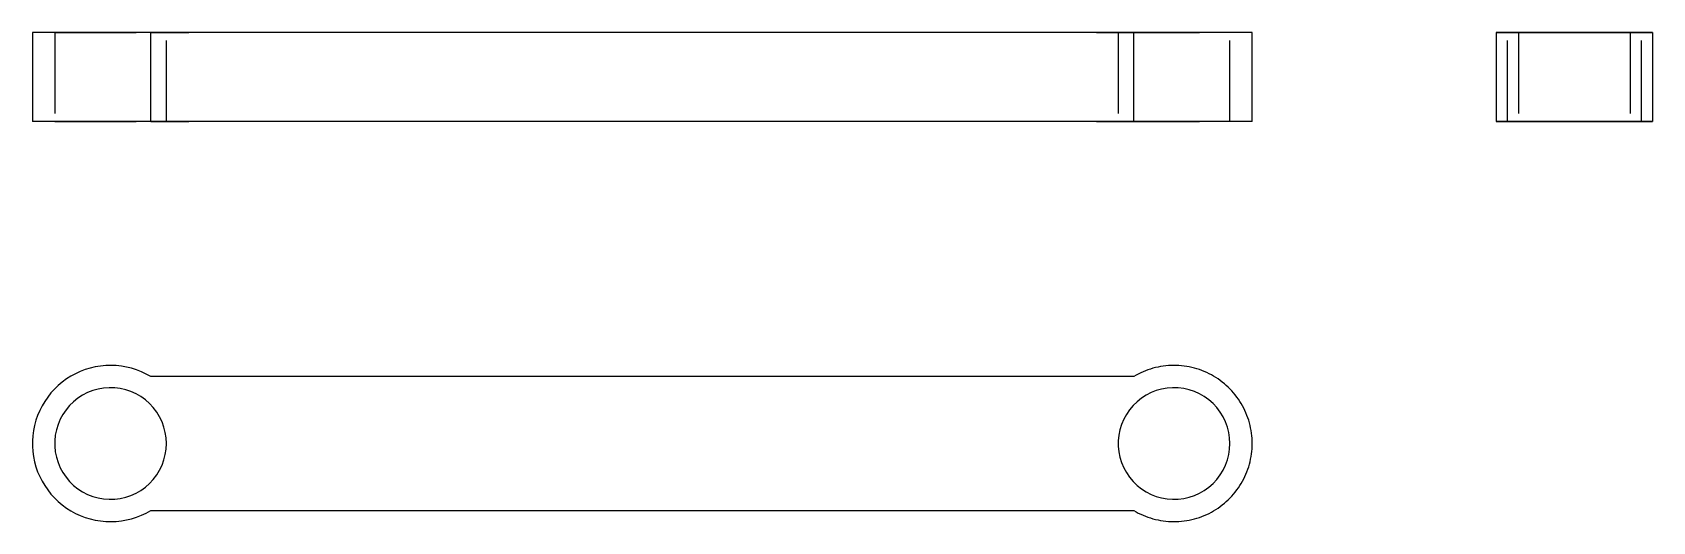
# Model space of a CAD drawing. Extents: x 0 to 1.99, y 0 to 0.6.
import ezdxf

# ---------------------------------------------------------------- set-up
doc = ezdxf.new("R2010")
doc.units = 0
doc.linetypes.add('HIDDEN', pattern=[0.075, 0.050025, -0.024975])
for name, color, linetype in [('FRONT', 7, 'CONTINUOUS'), ('FRONT_HID', 7, 'HIDDEN'), ('LEFT', 7, 'CONTINUOUS'), ('LEFT_HID', 7, 'HIDDEN'), ('TOP', 7, 'CONTINUOUS')]:
    doc.layers.add(name, color=color, linetype=linetype)

msp = doc.modelspace()

# ---------------------------------------------------------------- linework, layer by layer
at = {"layer": 'FRONT'}
for p, q in [((0.145666, 0.602165), (0, 0.602165)), ((0, 0.602165), (0, 0.492286)), ((1.354334, 0.602165), (0.145666, 0.602165)), ((0.145666, 0.492286), (0.145666, 0.602165)), ((1.354334, 0.492286), (1.354334, 0.602165)), ((1.5, 0.602165), (1.354334, 0.602165)), ((1.5, 0.492286), (1.5, 0.602165)), ((0.145666, 0.492286), (0, 0.492286)), ((1.354334, 0.492286), (0.145666, 0.492286)), ((1.5, 0.492286), (1.354334, 0.492286))]:
    msp.add_line(p, q, dxfattribs=at)
at = {"layer": 'FRONT_HID', "linetype": 'HIDDEN'}
for p, q in [((0.164818, 0.602165), (0.02747, 0.602165)), ((0.02747, 0.602165), (0.164818, 0.602165)), ((0.02747, 0.602165), (0.02747, 0.492286)), ((0.145666, 0.602165), (0.192288, 0.602165)), ((0.192288, 0.602165), (0.145666, 0.602165)), ((0.164818, 0.492286), (0.164818, 0.602165)), ((1.309932, 0.602165), (1.308452, 0.602165)), ((1.308452, 0.602165), (1.309932, 0.602165)), ((1.311412, 0.602165), (1.309932, 0.602165)), ((1.309932, 0.602165), (1.311412, 0.602165)), ((1.312892, 0.602165), (1.311412, 0.602165)), ((1.311412, 0.602165), (1.312892, 0.602165)), ((1.314372, 0.602165), (1.312892, 0.602165)), ((1.312892, 0.602165), (1.314372, 0.602165)), ((1.315852, 0.602165), (1.314372, 0.602165)), ((1.314372, 0.602165), (1.315852, 0.602165)), ((1.317333, 0.602165), (1.315852, 0.602165)), ((1.315852, 0.602165), (1.317333, 0.602165)), ((1.318813, 0.602165), (1.317333, 0.602165)), ((1.317333, 0.602165), (1.318813, 0.602165)), ((1.320293, 0.602165), (1.318813, 0.602165)), ((1.318813, 0.602165), (1.320293, 0.602165)), ((1.321773, 0.602165), (1.320293, 0.602165)), ((1.320293, 0.602165), (1.321773, 0.602165)), ((1.323253, 0.602165), (1.321773, 0.602165)), ((1.321773, 0.602165), (1.323253, 0.602165)), ((1.324733, 0.602165), (1.323253, 0.602165)), ((1.323253, 0.602165), (1.324733, 0.602165)), ((1.326213, 0.602165), (1.324733, 0.602165)), ((1.324733, 0.602165), (1.326213, 0.602165)), ((1.327693, 0.602165), (1.326213, 0.602165)), ((1.326213, 0.602165), (1.327693, 0.602165)), ((1.329173, 0.602165), (1.327693, 0.602165)), ((1.327693, 0.602165), (1.329173, 0.602165)), ((1.330653, 0.602165), (1.329173, 0.602165)), ((1.329173, 0.602165), (1.330653, 0.602165)), ((1.332133, 0.602165), (1.330653, 0.602165)), ((1.330653, 0.602165), (1.332133, 0.602165)), ((1.333613, 0.602165), (1.332133, 0.602165)), ((1.332133, 0.602165), (1.333613, 0.602165)), ((1.335093, 0.602165), (1.333613, 0.602165)), ((1.333613, 0.602165), (1.335093, 0.602165)), ((1.336573, 0.602165), (1.335093, 0.602165)), ((1.335093, 0.602165), (1.336573, 0.602165)), ((1.47253, 0.602165), (1.335182, 0.602165)), ((1.335182, 0.602165), (1.47253, 0.602165)), ((1.335182, 0.602165), (1.335182, 0.492286)), ((1.338054, 0.602165), (1.336573, 0.602165)), ((1.336573, 0.602165), (1.338054, 0.602165)), ((1.339534, 0.602165), (1.338054, 0.602165)), ((1.338054, 0.602165), (1.339534, 0.602165)), ((1.341014, 0.602165), (1.339534, 0.602165)), ((1.339534, 0.602165), (1.341014, 0.602165)), ((1.342494, 0.602165), (1.341014, 0.602165)), ((1.341014, 0.602165), (1.342494, 0.602165)), ((1.343974, 0.602165), (1.342494, 0.602165)), ((1.342494, 0.602165), (1.343974, 0.602165)), ((1.345454, 0.602165), (1.343974, 0.602165)), ((1.343974, 0.602165), (1.345454, 0.602165)), ((1.346934, 0.602165), (1.345454, 0.602165)), ((1.345454, 0.602165), (1.346934, 0.602165)), ((1.348414, 0.602165), (1.346934, 0.602165)), ((1.346934, 0.602165), (1.348414, 0.602165)), ((1.349894, 0.602165), (1.348414, 0.602165)), ((1.348414, 0.602165), (1.349894, 0.602165)), ((1.351374, 0.602165), (1.349894, 0.602165)), ((1.349894, 0.602165), (1.351374, 0.602165)), ((1.352854, 0.602165), (1.351374, 0.602165)), ((1.351374, 0.602165), (1.352854, 0.602165)), ((1.354334, 0.602165), (1.352854, 0.602165)), ((1.352854, 0.602165), (1.354334, 0.602165)), ((1.47253, 0.492286), (1.47253, 0.602165)), ((0.164818, 0.492286), (0.02747, 0.492286)), ((0.02747, 0.492286), (0.164818, 0.492286)), ((0.145666, 0.492286), (0.192288, 0.492286)), ((0.192288, 0.492286), (0.145666, 0.492286)), ((1.309932, 0.492286), (1.308452, 0.492286)), ((1.308452, 0.492286), (1.309932, 0.492286)), ((1.311412, 0.492286), (1.309932, 0.492286)), ((1.309932, 0.492286), (1.311412, 0.492286)), ((1.312892, 0.492286), (1.311412, 0.492286)), ((1.311412, 0.492286), (1.312892, 0.492286)), ((1.314372, 0.492286), (1.312892, 0.492286)), ((1.312892, 0.492286), (1.314372, 0.492286)), ((1.315852, 0.492286), (1.314372, 0.492286)), ((1.314372, 0.492286), (1.315852, 0.492286)), ((1.317333, 0.492286), (1.315852, 0.492286)), ((1.315852, 0.492286), (1.317333, 0.492286)), ((1.318813, 0.492286), (1.317333, 0.492286)), ((1.317333, 0.492286), (1.318813, 0.492286)), ((1.320293, 0.492286), (1.318813, 0.492286)), ((1.318813, 0.492286), (1.320293, 0.492286)), ((1.321773, 0.492286), (1.320293, 0.492286)), ((1.320293, 0.492286), (1.321773, 0.492286)), ((1.323253, 0.492286), (1.321773, 0.492286)), ((1.321773, 0.492286), (1.323253, 0.492286)), ((1.324733, 0.492286), (1.323253, 0.492286)), ((1.323253, 0.492286), (1.324733, 0.492286)), ((1.326213, 0.492286), (1.324733, 0.492286)), ((1.324733, 0.492286), (1.326213, 0.492286)), ((1.327693, 0.492286), (1.326213, 0.492286)), ((1.326213, 0.492286), (1.327693, 0.492286)), ((1.329173, 0.492286), (1.327693, 0.492286)), ((1.327693, 0.492286), (1.329173, 0.492286)), ((1.330653, 0.492286), (1.329173, 0.492286)), ((1.329173, 0.492286), (1.330653, 0.492286)), ((1.332133, 0.492286), (1.330653, 0.492286)), ((1.330653, 0.492286), (1.332133, 0.492286)), ((1.333613, 0.492286), (1.332133, 0.492286)), ((1.332133, 0.492286), (1.333613, 0.492286)), ((1.335093, 0.492286), (1.333613, 0.492286)), ((1.333613, 0.492286), (1.335093, 0.492286)), ((1.336573, 0.492286), (1.335093, 0.492286)), ((1.335093, 0.492286), (1.336573, 0.492286)), ((1.47253, 0.492286), (1.335182, 0.492286)), ((1.335182, 0.492286), (1.47253, 0.492286)), ((1.338054, 0.492286), (1.336573, 0.492286)), ((1.336573, 0.492286), (1.338054, 0.492286)), ((1.339534, 0.492286), (1.338054, 0.492286)), ((1.338054, 0.492286), (1.339534, 0.492286)), ((1.341014, 0.492286), (1.339534, 0.492286)), ((1.339534, 0.492286), (1.341014, 0.492286)), ((1.342494, 0.492286), (1.341014, 0.492286)), ((1.341014, 0.492286), (1.342494, 0.492286)), ((1.343974, 0.492286), (1.342494, 0.492286)), ((1.342494, 0.492286), (1.343974, 0.492286)), ((1.345454, 0.492286), (1.343974, 0.492286)), ((1.343974, 0.492286), (1.345454, 0.492286)), ((1.346934, 0.492286), (1.345454, 0.492286)), ((1.345454, 0.492286), (1.346934, 0.492286)), ((1.348414, 0.492286), (1.346934, 0.492286)), ((1.346934, 0.492286), (1.348414, 0.492286)), ((1.349894, 0.492286), (1.348414, 0.492286)), ((1.348414, 0.492286), (1.349894, 0.492286)), ((1.351374, 0.492286), (1.349894, 0.492286)), ((1.349894, 0.492286), (1.351374, 0.492286)), ((1.352854, 0.492286), (1.351374, 0.492286)), ((1.351374, 0.492286), (1.352854, 0.492286)), ((1.354334, 0.492286), (1.352854, 0.492286)), ((1.352854, 0.492286), (1.354334, 0.492286))]:
    msp.add_line(p, q, dxfattribs=at)
at = {"layer": 'LEFT'}
for p, q in [((1.8, 0.602165), (1.992288, 0.602165)), ((1.8, 0.602165), (1.8, 0.492286)), ((1.992288, 0.602165), (1.992288, 0.492286)), ((1.8, 0.492286), (1.992288, 0.492286))]:
    msp.add_line(p, q, dxfattribs=at)
at = {"layer": 'LEFT_HID', "linetype": 'HIDDEN'}
for p, q in [((1.896144, 0.602165), (1.8, 0.602165)), ((1.8, 0.602165), (1.813735, 0.602165)), ((1.813735, 0.602165), (1.8, 0.602165)), ((1.813735, 0.492286), (1.813735, 0.602165)), ((1.813735, 0.492286), (1.813735, 0.602165)), ((1.978554, 0.602165), (1.813735, 0.602165)), ((1.813735, 0.602165), (1.896144, 0.602165)), ((1.896144, 0.602165), (1.82747, 0.602165)), ((1.82747, 0.602165), (1.964819, 0.602165)), ((1.896144, 0.602165), (1.82747, 0.602165)), ((1.82747, 0.602165), (1.964819, 0.602165)), ((1.82747, 0.602165), (1.82747, 0.492286)), ((1.82747, 0.602165), (1.82747, 0.492286)), ((1.992288, 0.602165), (1.896144, 0.602165)), ((1.964819, 0.602165), (1.896144, 0.602165)), ((1.896144, 0.602165), (1.978554, 0.602165)), ((1.964819, 0.602165), (1.896144, 0.602165)), ((1.964819, 0.602165), (1.964819, 0.492286)), ((1.964819, 0.602165), (1.964819, 0.492286)), ((1.978553, 0.602165), (1.992288, 0.602165)), ((1.992288, 0.602165), (1.978553, 0.602165)), ((1.978554, 0.492286), (1.978554, 0.602165)), ((1.978554, 0.492286), (1.978554, 0.602165)), ((1.896144, 0.492286), (1.8, 0.492286)), ((1.8, 0.492286), (1.813735, 0.492286)), ((1.813735, 0.492286), (1.8, 0.492286)), ((1.978554, 0.492286), (1.813735, 0.492286)), ((1.813735, 0.492286), (1.896144, 0.492286)), ((1.896144, 0.492286), (1.82747, 0.492286)), ((1.82747, 0.492286), (1.964819, 0.492286)), ((1.896144, 0.492286), (1.82747, 0.492286)), ((1.82747, 0.492286), (1.964819, 0.492286)), ((1.992288, 0.492286), (1.896144, 0.492286)), ((1.964819, 0.492286), (1.896144, 0.492286)), ((1.896144, 0.492286), (1.978554, 0.492286)), ((1.964819, 0.492286), (1.896144, 0.492286)), ((1.978553, 0.492286), (1.992288, 0.492286)), ((1.992288, 0.492286), (1.978553, 0.492286))]:
    msp.add_line(p, q, dxfattribs=at)
at = {"layer": 'TOP'}
for p, q in [((0.053014, 0.182097), (0.047353, 0.179018)), ((0.058869, 0.18479), (0.053014, 0.182097)), ((0.064892, 0.187085), (0.058869, 0.18479)), ((0.071055, 0.18897), (0.064892, 0.187085)), ((0.07733, 0.190439), (0.071055, 0.18897)), ((0.083689, 0.191484), (0.07733, 0.190439)), ((0.090104, 0.192101), (0.083689, 0.191484)), ((0.096546, 0.192286), (0.090104, 0.192101)), ((0.102986, 0.192039), (0.096546, 0.192286)), ((0.109395, 0.191362), (0.102986, 0.192039)), ((0.115745, 0.190257), (0.109395, 0.191362)), ((0.122005, 0.188728), (0.115745, 0.190257)), ((0.12815, 0.186784), (0.122005, 0.188728)), ((0.13415, 0.184433), (0.12815, 0.186784)), ((0.13998, 0.181685), (0.13415, 0.184433)), ((0.145612, 0.178552), (0.13998, 0.181685)), ((1.35707, 0.180166), (1.35428, 0.178552)), ((1.359912, 0.181685), (1.35707, 0.180166)), ((1.362804, 0.183108), (1.359912, 0.181685)), ((1.365742, 0.184433), (1.362804, 0.183108)), ((1.368722, 0.185659), (1.365742, 0.184433)), ((1.371742, 0.186784), (1.368722, 0.185659)), ((1.374798, 0.187808), (1.371742, 0.186784)), ((1.377887, 0.188728), (1.374798, 0.187808)), ((1.381004, 0.189545), (1.377887, 0.188728)), ((1.384148, 0.190257), (1.381004, 0.189545)), ((1.387313, 0.190863), (1.384148, 0.190257)), ((1.390497, 0.191362), (1.387313, 0.190863)), ((1.393696, 0.191754), (1.390497, 0.191362)), ((1.396906, 0.192039), (1.393696, 0.191754)), ((1.400124, 0.192217), (1.396906, 0.192039)), ((1.403346, 0.192286), (1.400124, 0.192217)), ((1.406568, 0.192247), (1.403346, 0.192286)), ((1.409788, 0.192101), (1.406568, 0.192247)), ((1.413001, 0.191846), (1.409788, 0.192101)), ((1.416203, 0.191484), (1.413001, 0.191846)), ((1.419392, 0.191015), (1.416203, 0.191484)), ((1.422562, 0.190439), (1.419392, 0.191015)), ((1.425712, 0.189757), (1.422562, 0.190439)), ((1.428838, 0.18897), (1.425712, 0.189757)), ((1.431935, 0.188079), (1.428838, 0.18897)), ((1.435, 0.187085), (1.431935, 0.188079)), ((1.438031, 0.185988), (1.435, 0.187085)), ((1.441023, 0.18479), (1.438031, 0.185988)), ((1.443973, 0.183493), (1.441023, 0.18479)), ((1.446878, 0.182097), (1.443973, 0.183493)), ((1.449735, 0.180605), (1.446878, 0.182097)), ((1.45254, 0.179018), (1.449735, 0.180605)), ((0.027135, 0.163142), (0.022801, 0.158372)), ((0.031778, 0.167611), (0.027135, 0.163142)), ((0.036711, 0.171759), (0.031778, 0.167611)), ((0.04191, 0.175567), (0.036711, 0.171759)), ((0.047353, 0.179018), (0.04191, 0.175567)), ((0.074218, 0.161241), (0.067845, 0.15874)), ((0.080809, 0.163096), (0.074218, 0.161241)), ((0.087551, 0.164284), (0.080809, 0.163096)), ((0.094378, 0.164796), (0.087551, 0.164284)), ((0.101222, 0.164625), (0.094378, 0.164796)), ((0.108015, 0.163774), (0.101222, 0.164625)), ((0.11469, 0.162251), (0.108015, 0.163774)), ((0.12118, 0.16007), (0.11469, 0.162251)), ((0.12742, 0.157254), (0.12118, 0.16007)), ((1.35428, 0.178552), (0.145612, 0.178552)), ((1.38193, 0.161241), (1.375557, 0.15874)), ((1.388521, 0.163096), (1.38193, 0.161241)), ((1.395263, 0.164284), (1.388521, 0.163096)), ((1.40209, 0.164796), (1.395263, 0.164284)), ((1.408934, 0.164625), (1.40209, 0.164796)), ((1.415727, 0.163774), (1.408934, 0.164625)), ((1.422402, 0.162251), (1.415727, 0.163774)), ((1.428892, 0.16007), (1.422402, 0.162251)), ((1.435132, 0.157254), (1.428892, 0.16007)), ((1.45529, 0.177338), (1.45254, 0.179018)), ((1.457982, 0.175567), (1.45529, 0.177338)), ((1.460614, 0.173707), (1.457982, 0.175567)), ((1.463181, 0.171759), (1.460614, 0.173707)), ((1.465682, 0.169726), (1.463181, 0.171759)), ((1.468114, 0.167611), (1.465682, 0.169726)), ((1.470473, 0.165415), (1.468114, 0.167611)), ((1.472757, 0.163142), (1.470473, 0.165415)), ((1.474964, 0.160793), (1.472757, 0.163142)), ((1.477091, 0.158372), (1.474964, 0.160793)), ((0.011847, 0.142476), (0.008932, 0.136728)), ((0.01514, 0.148015), (0.011847, 0.142476)), ((0.018797, 0.153322), (0.01514, 0.148015)), ((0.022801, 0.158372), (0.018797, 0.153322)), ((0.045748, 0.142853), (0.041348, 0.137609)), ((0.050649, 0.147634), (0.045748, 0.142853)), ((0.056002, 0.151902), (0.050649, 0.147634)), ((0.061753, 0.155617), (0.056002, 0.151902)), ((0.067845, 0.15874), (0.061753, 0.155617)), ((0.133349, 0.153831), (0.12742, 0.157254)), ((0.138908, 0.149835), (0.133349, 0.153831)), ((0.144041, 0.145305), (0.138908, 0.149835)), ((0.148698, 0.140286), (0.144041, 0.145305)), ((0.152831, 0.134829), (0.148698, 0.140286)), ((1.35346, 0.142853), (1.34906, 0.137609)), ((1.358361, 0.147634), (1.35346, 0.142853)), ((1.363714, 0.151902), (1.358361, 0.147634)), ((1.369465, 0.155617), (1.363714, 0.151902)), ((1.375557, 0.15874), (1.369465, 0.155617)), ((1.441061, 0.153831), (1.435132, 0.157254)), ((1.44662, 0.149835), (1.441061, 0.153831)), ((1.451753, 0.145305), (1.44662, 0.149835)), ((1.45641, 0.140286), (1.451753, 0.145305)), ((1.460544, 0.134829), (1.45641, 0.140286)), ((1.479135, 0.155881), (1.477091, 0.158372)), ((1.481095, 0.153322), (1.479135, 0.155881)), ((1.482968, 0.150699), (1.481095, 0.153322)), ((1.484752, 0.148015), (1.482968, 0.150699)), ((1.486445, 0.145273), (1.484752, 0.148015)), ((1.488046, 0.142476), (1.486445, 0.145273)), ((1.489551, 0.139626), (1.488046, 0.142476)), ((1.49096, 0.136728), (1.489551, 0.139626)), ((0.004289, 0.124712), (0.002581, 0.118497)), ((0.006409, 0.130798), (0.004289, 0.124712)), ((0.008932, 0.136728), (0.006409, 0.130798)), ((0.031557, 0.119631), (0.029539, 0.113089)), ((0.034217, 0.12594), (0.031557, 0.119631)), ((0.037491, 0.131952), (0.034217, 0.12594)), ((0.041348, 0.137609), (0.037491, 0.131952)), ((0.156401, 0.128987), (0.152831, 0.134829)), ((0.159372, 0.122818), (0.156401, 0.128987)), ((0.161713, 0.116385), (0.159372, 0.122818)), ((1.339269, 0.119631), (1.337251, 0.113089)), ((1.341929, 0.12594), (1.339269, 0.119631)), ((1.345203, 0.131952), (1.341929, 0.12594)), ((1.34906, 0.137609), (1.345203, 0.131952)), ((1.464113, 0.128987), (1.460544, 0.134829)), ((1.467084, 0.122818), (1.464113, 0.128987)), ((1.469425, 0.116385), (1.467084, 0.122818)), ((1.492272, 0.133784), (1.49096, 0.136728)), ((1.493483, 0.130798), (1.492272, 0.133784)), ((1.494595, 0.127772), (1.493483, 0.130798)), ((1.495604, 0.124712), (1.494595, 0.127772)), ((1.49651, 0.121619), (1.495604, 0.124712)), ((1.497311, 0.118497), (1.49651, 0.121619)), ((0.000432, 0.105796), (0, 0.099365)), ((0.001293, 0.112182), (0.000432, 0.105796)), ((0.002581, 0.118497), (0.001293, 0.112182)), ((0.028183, 0.106378), (0.027501, 0.099566)), ((0.029539, 0.113089), (0.028183, 0.106378)), ((0.163403, 0.109751), (0.161713, 0.116385)), ((0.164423, 0.102981), (0.163403, 0.109751)), ((0.164764, 0.096143), (0.164423, 0.102981)), ((1.335895, 0.106378), (1.335213, 0.099566)), ((1.337251, 0.113089), (1.335895, 0.106378)), ((1.471115, 0.109751), (1.469425, 0.116385)), ((1.472135, 0.102981), (1.471115, 0.109751)), ((1.472476, 0.096143), (1.472135, 0.102981)), ((1.498008, 0.115351), (1.497311, 0.118497)), ((1.498599, 0.112182), (1.498008, 0.115351)), ((1.499083, 0.108996), (1.498599, 0.112182)), ((1.49946, 0.105796), (1.499083, 0.108996)), ((1.49973, 0.102584), (1.49946, 0.105796)), ((1.499892, 0.099365), (1.49973, 0.102584)), ((0, 0.099365), (0, 0.092921)), ((0, 0.092921), (0.000432, 0.08649)), ((0.000432, 0.08649), (0.001293, 0.080104)), ((0.001293, 0.080104), (0.002581, 0.073789)), ((0.027501, 0.099566), (0.027501, 0.09272)), ((0.027501, 0.09272), (0.028183, 0.085908)), ((0.028183, 0.085908), (0.029539, 0.079197)), ((0.161713, 0.075901), (0.163403, 0.082535)), ((0.163403, 0.082535), (0.164423, 0.089305)), ((0.164423, 0.089305), (0.164764, 0.096143)), ((1.335213, 0.099566), (1.335213, 0.09272)), ((1.335213, 0.09272), (1.335895, 0.085908)), ((1.335895, 0.085908), (1.337251, 0.079197)), ((1.469425, 0.075901), (1.471115, 0.082535)), ((1.471115, 0.082535), (1.472135, 0.089305)), ((1.472135, 0.089305), (1.472476, 0.096143)), ((1.498008, 0.076935), (1.498599, 0.080104)), ((1.498599, 0.080104), (1.499083, 0.08329)), ((1.499083, 0.08329), (1.49946, 0.08649)), ((1.49946, 0.08649), (1.49973, 0.089702)), ((1.49973, 0.089702), (1.499892, 0.092921)), ((1.499946, 0.096143), (1.499892, 0.099365)), ((1.499892, 0.092921), (1.499946, 0.096143)), ((0.002581, 0.073789), (0.004289, 0.067574)), ((0.004289, 0.067574), (0.006409, 0.061488)), ((0.006409, 0.061488), (0.008932, 0.055558)), ((0.029539, 0.079197), (0.031557, 0.072655)), ((0.031557, 0.072655), (0.034217, 0.066346)), ((0.034217, 0.066346), (0.037491, 0.060334)), ((0.037491, 0.060334), (0.041348, 0.054677)), ((0.152831, 0.057457), (0.156401, 0.063299)), ((0.156401, 0.063299), (0.159372, 0.069467)), ((0.159372, 0.069467), (0.161713, 0.075901)), ((1.337251, 0.079197), (1.339269, 0.072655)), ((1.339269, 0.072655), (1.341929, 0.066346)), ((1.341929, 0.066346), (1.345203, 0.060334)), ((1.345203, 0.060334), (1.34906, 0.054677)), ((1.460544, 0.057457), (1.464113, 0.063299)), ((1.464113, 0.063299), (1.467084, 0.069467)), ((1.467084, 0.069467), (1.469425, 0.075901)), ((1.492272, 0.058502), (1.493483, 0.061488)), ((1.493483, 0.061488), (1.494595, 0.064514)), ((1.494595, 0.064514), (1.495604, 0.067574)), ((1.495604, 0.067574), (1.49651, 0.070667)), ((1.49651, 0.070667), (1.497311, 0.073789)), ((1.497311, 0.073789), (1.498008, 0.076935)), ((0.008932, 0.055558), (0.011847, 0.04981)), ((0.011847, 0.04981), (0.01514, 0.044271)), ((0.01514, 0.044271), (0.018797, 0.038964)), ((0.041348, 0.054677), (0.045748, 0.049433)), ((0.045748, 0.049433), (0.050649, 0.044652)), ((0.050649, 0.044652), (0.056002, 0.040384)), ((0.056002, 0.040384), (0.061753, 0.036669)), ((0.133349, 0.038455), (0.138908, 0.042451)), ((0.138908, 0.042451), (0.144041, 0.046981)), ((0.144041, 0.046981), (0.148698, 0.052)), ((0.148698, 0.052), (0.152831, 0.057457)), ((1.34906, 0.054677), (1.35346, 0.049433)), ((1.35346, 0.049433), (1.358361, 0.044652)), ((1.358361, 0.044652), (1.363714, 0.040384)), ((1.363714, 0.040384), (1.369465, 0.036669)), ((1.441061, 0.038455), (1.44662, 0.042451)), ((1.44662, 0.042451), (1.451753, 0.046981)), ((1.451753, 0.046981), (1.45641, 0.052)), ((1.45641, 0.052), (1.460544, 0.057457)), ((1.481095, 0.038964), (1.482968, 0.041587)), ((1.482968, 0.041587), (1.484752, 0.044271)), ((1.484752, 0.044271), (1.486445, 0.047013)), ((1.486445, 0.047013), (1.488046, 0.04981)), ((1.488046, 0.04981), (1.489551, 0.05266)), ((1.489551, 0.05266), (1.49096, 0.055558)), ((1.49096, 0.055558), (1.492272, 0.058502)), ((0.018797, 0.038964), (0.022801, 0.033914)), ((0.022801, 0.033914), (0.027135, 0.029144)), ((0.027135, 0.029144), (0.031778, 0.024675)), ((0.031778, 0.024675), (0.036711, 0.020527)), ((0.036711, 0.020527), (0.04191, 0.016719)), ((0.061753, 0.036669), (0.067845, 0.033546)), ((0.067845, 0.033546), (0.074218, 0.031045)), ((0.074218, 0.031045), (0.080809, 0.02919)), ((0.080809, 0.02919), (0.087551, 0.028002)), ((0.087551, 0.028002), (0.094378, 0.02749)), ((0.094378, 0.02749), (0.101222, 0.027661)), ((0.101222, 0.027661), (0.108015, 0.028512)), ((0.108015, 0.028512), (0.11469, 0.030035)), ((0.11469, 0.030035), (0.12118, 0.032216)), ((0.12118, 0.032216), (0.12742, 0.035032)), ((0.12742, 0.035032), (0.133349, 0.038455)), ((1.369465, 0.036669), (1.375557, 0.033546)), ((1.375557, 0.033546), (1.38193, 0.031045)), ((1.38193, 0.031045), (1.388521, 0.02919)), ((1.388521, 0.02919), (1.395263, 0.028002)), ((1.395263, 0.028002), (1.40209, 0.02749)), ((1.40209, 0.02749), (1.408934, 0.027661)), ((1.408934, 0.027661), (1.415727, 0.028512)), ((1.415727, 0.028512), (1.422402, 0.030035)), ((1.422402, 0.030035), (1.428892, 0.032216)), ((1.428892, 0.032216), (1.435132, 0.035032)), ((1.435132, 0.035032), (1.441061, 0.038455)), ((1.460614, 0.018579), (1.463181, 0.020527)), ((1.463181, 0.020527), (1.465682, 0.02256)), ((1.465682, 0.02256), (1.468114, 0.024675)), ((1.468114, 0.024675), (1.470473, 0.026871)), ((1.470473, 0.026871), (1.472757, 0.029144)), ((1.472757, 0.029144), (1.474964, 0.031493)), ((1.474964, 0.031493), (1.477091, 0.033914)), ((1.477091, 0.033914), (1.479135, 0.036405)), ((1.479135, 0.036405), (1.481095, 0.038964)), ((0.04191, 0.016719), (0.047353, 0.013268)), ((0.047353, 0.013268), (0.053014, 0.010189)), ((0.053014, 0.010189), (0.058869, 0.007496)), ((0.058869, 0.007496), (0.064892, 0.005201)), ((0.064892, 0.005201), (0.071055, 0.003316)), ((0.071055, 0.003316), (0.07733, 0.001847)), ((0.07733, 0.001847), (0.083689, 0.000802)), ((0.083689, 0.000802), (0.090104, 0.000185)), ((0.090104, 0.000185), (0.096546, 0)), ((0.096546, 0), (0.102986, 0.000247)), ((0.102986, 0.000247), (0.109395, 0.000924)), ((0.109395, 0.000924), (0.115745, 0.002029)), ((0.115745, 0.002029), (0.122005, 0.003557)), ((0.122005, 0.003557), (0.12815, 0.005502)), ((0.12815, 0.005502), (0.13415, 0.007853)), ((0.13415, 0.007853), (0.13998, 0.010601)), ((0.13998, 0.010601), (0.145612, 0.013734)), ((0.145612, 0.013734), (1.35428, 0.013734)), ((1.35428, 0.013734), (1.35707, 0.01212)), ((1.35707, 0.01212), (1.359912, 0.010601)), ((1.359912, 0.010601), (1.362804, 0.009178)), ((1.362804, 0.009178), (1.365742, 0.007853)), ((1.365742, 0.007853), (1.368722, 0.006627)), ((1.368722, 0.006627), (1.371742, 0.005502)), ((1.371742, 0.005502), (1.374798, 0.004478)), ((1.374798, 0.004478), (1.377887, 0.003557)), ((1.377887, 0.003557), (1.381004, 0.002741)), ((1.381004, 0.002741), (1.384148, 0.002029)), ((1.384148, 0.002029), (1.387313, 0.001423)), ((1.387313, 0.001423), (1.390497, 0.000924)), ((1.390497, 0.000924), (1.393696, 0.000532)), ((1.393696, 0.000532), (1.396906, 0.000247)), ((1.396906, 0.000247), (1.400124, 0.000069)), ((1.400124, 0.000069), (1.403346, 0)), ((1.403346, 0), (1.406568, 0.000039)), ((1.406568, 0.000039), (1.409788, 0.000185)), ((1.409788, 0.000185), (1.413001, 0.00044)), ((1.413001, 0.00044), (1.416203, 0.000802)), ((1.416203, 0.000802), (1.419392, 0.001271)), ((1.419392, 0.001271), (1.422562, 0.001847)), ((1.422562, 0.001847), (1.425712, 0.002529)), ((1.425712, 0.002529), (1.428838, 0.003316)), ((1.428838, 0.003316), (1.431935, 0.004207)), ((1.431935, 0.004207), (1.435, 0.005201)), ((1.435, 0.005201), (1.438031, 0.006298)), ((1.438031, 0.006298), (1.441023, 0.007496)), ((1.441023, 0.007496), (1.443973, 0.008793)), ((1.443973, 0.008793), (1.446878, 0.010189)), ((1.446878, 0.010189), (1.449735, 0.011681)), ((1.449735, 0.011681), (1.45254, 0.013268)), ((1.45254, 0.013268), (1.45529, 0.014948)), ((1.45529, 0.014948), (1.457982, 0.016719)), ((1.457982, 0.016719), (1.460614, 0.018579))]:
    msp.add_line(p, q, dxfattribs=at)

doc.saveas('drawing.dxf')
